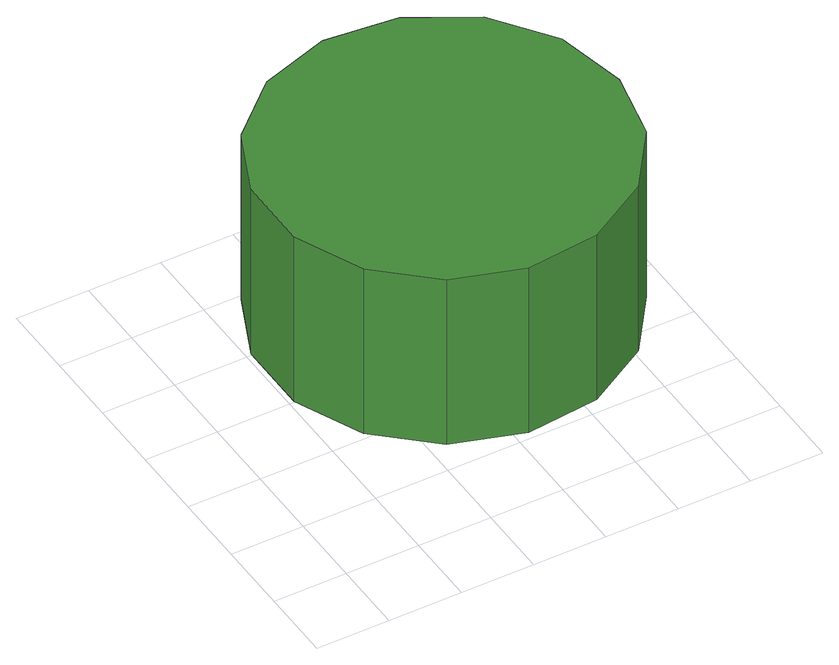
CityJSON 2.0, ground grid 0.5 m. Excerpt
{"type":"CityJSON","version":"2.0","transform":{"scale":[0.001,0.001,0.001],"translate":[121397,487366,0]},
"CityObjects":{
"tree1":{"type":"SolitaryVegetationObject","attributes":{"function":"something"},"geometry":[{"type":"MultiSurface","lod":"1","boundaries":[[[0,1,2,3,4,5,6,7,8,9,10,11,12,13,14]],[[15,16,17,18,19,20,21,22,23,24,25,26,27,28,29]],[[0,29,28,1]],[[1,28,27,2]],[[2,27,26,3]],[[3,26,25,4]],[[4,25,24,5]],[[5,24,23,6]],[[6,23,22,7]],[[7,22,21,8]],[[8,21,20,9]],[[9,20,19,10]],[[10,19,18,11]],[[11,18,17,12]],[[12,17,16,13]],[[13,16,15,14]],[[14,15,29,0]]]}]}
},
"vertices":[
[2931,1758,1695],[2826,2251,1695],[2530,2659,1695],[2094,2911,1695],[1592,2963,1695],[1113,2808,1695],[739,2470,1695],[534,2010,1695],[534,1506,1695],[739,1046,1695],[1113,709,1695],[1592,553,1695],[2094,606,1695],[2530,858,1695],[2826,1265,1695],[2826,1265,405],[2530,858,405],[2094,606,405],[1592,553,405],[1113,709,405],[739,1046,405],[534,1506,405],[534,2010,405],[739,2470,405],[1113,2808,405],[1592,2963,405],[2094,2911,405],[2530,2659,405],[2826,2251,405],[2931,1758,405]
]}
